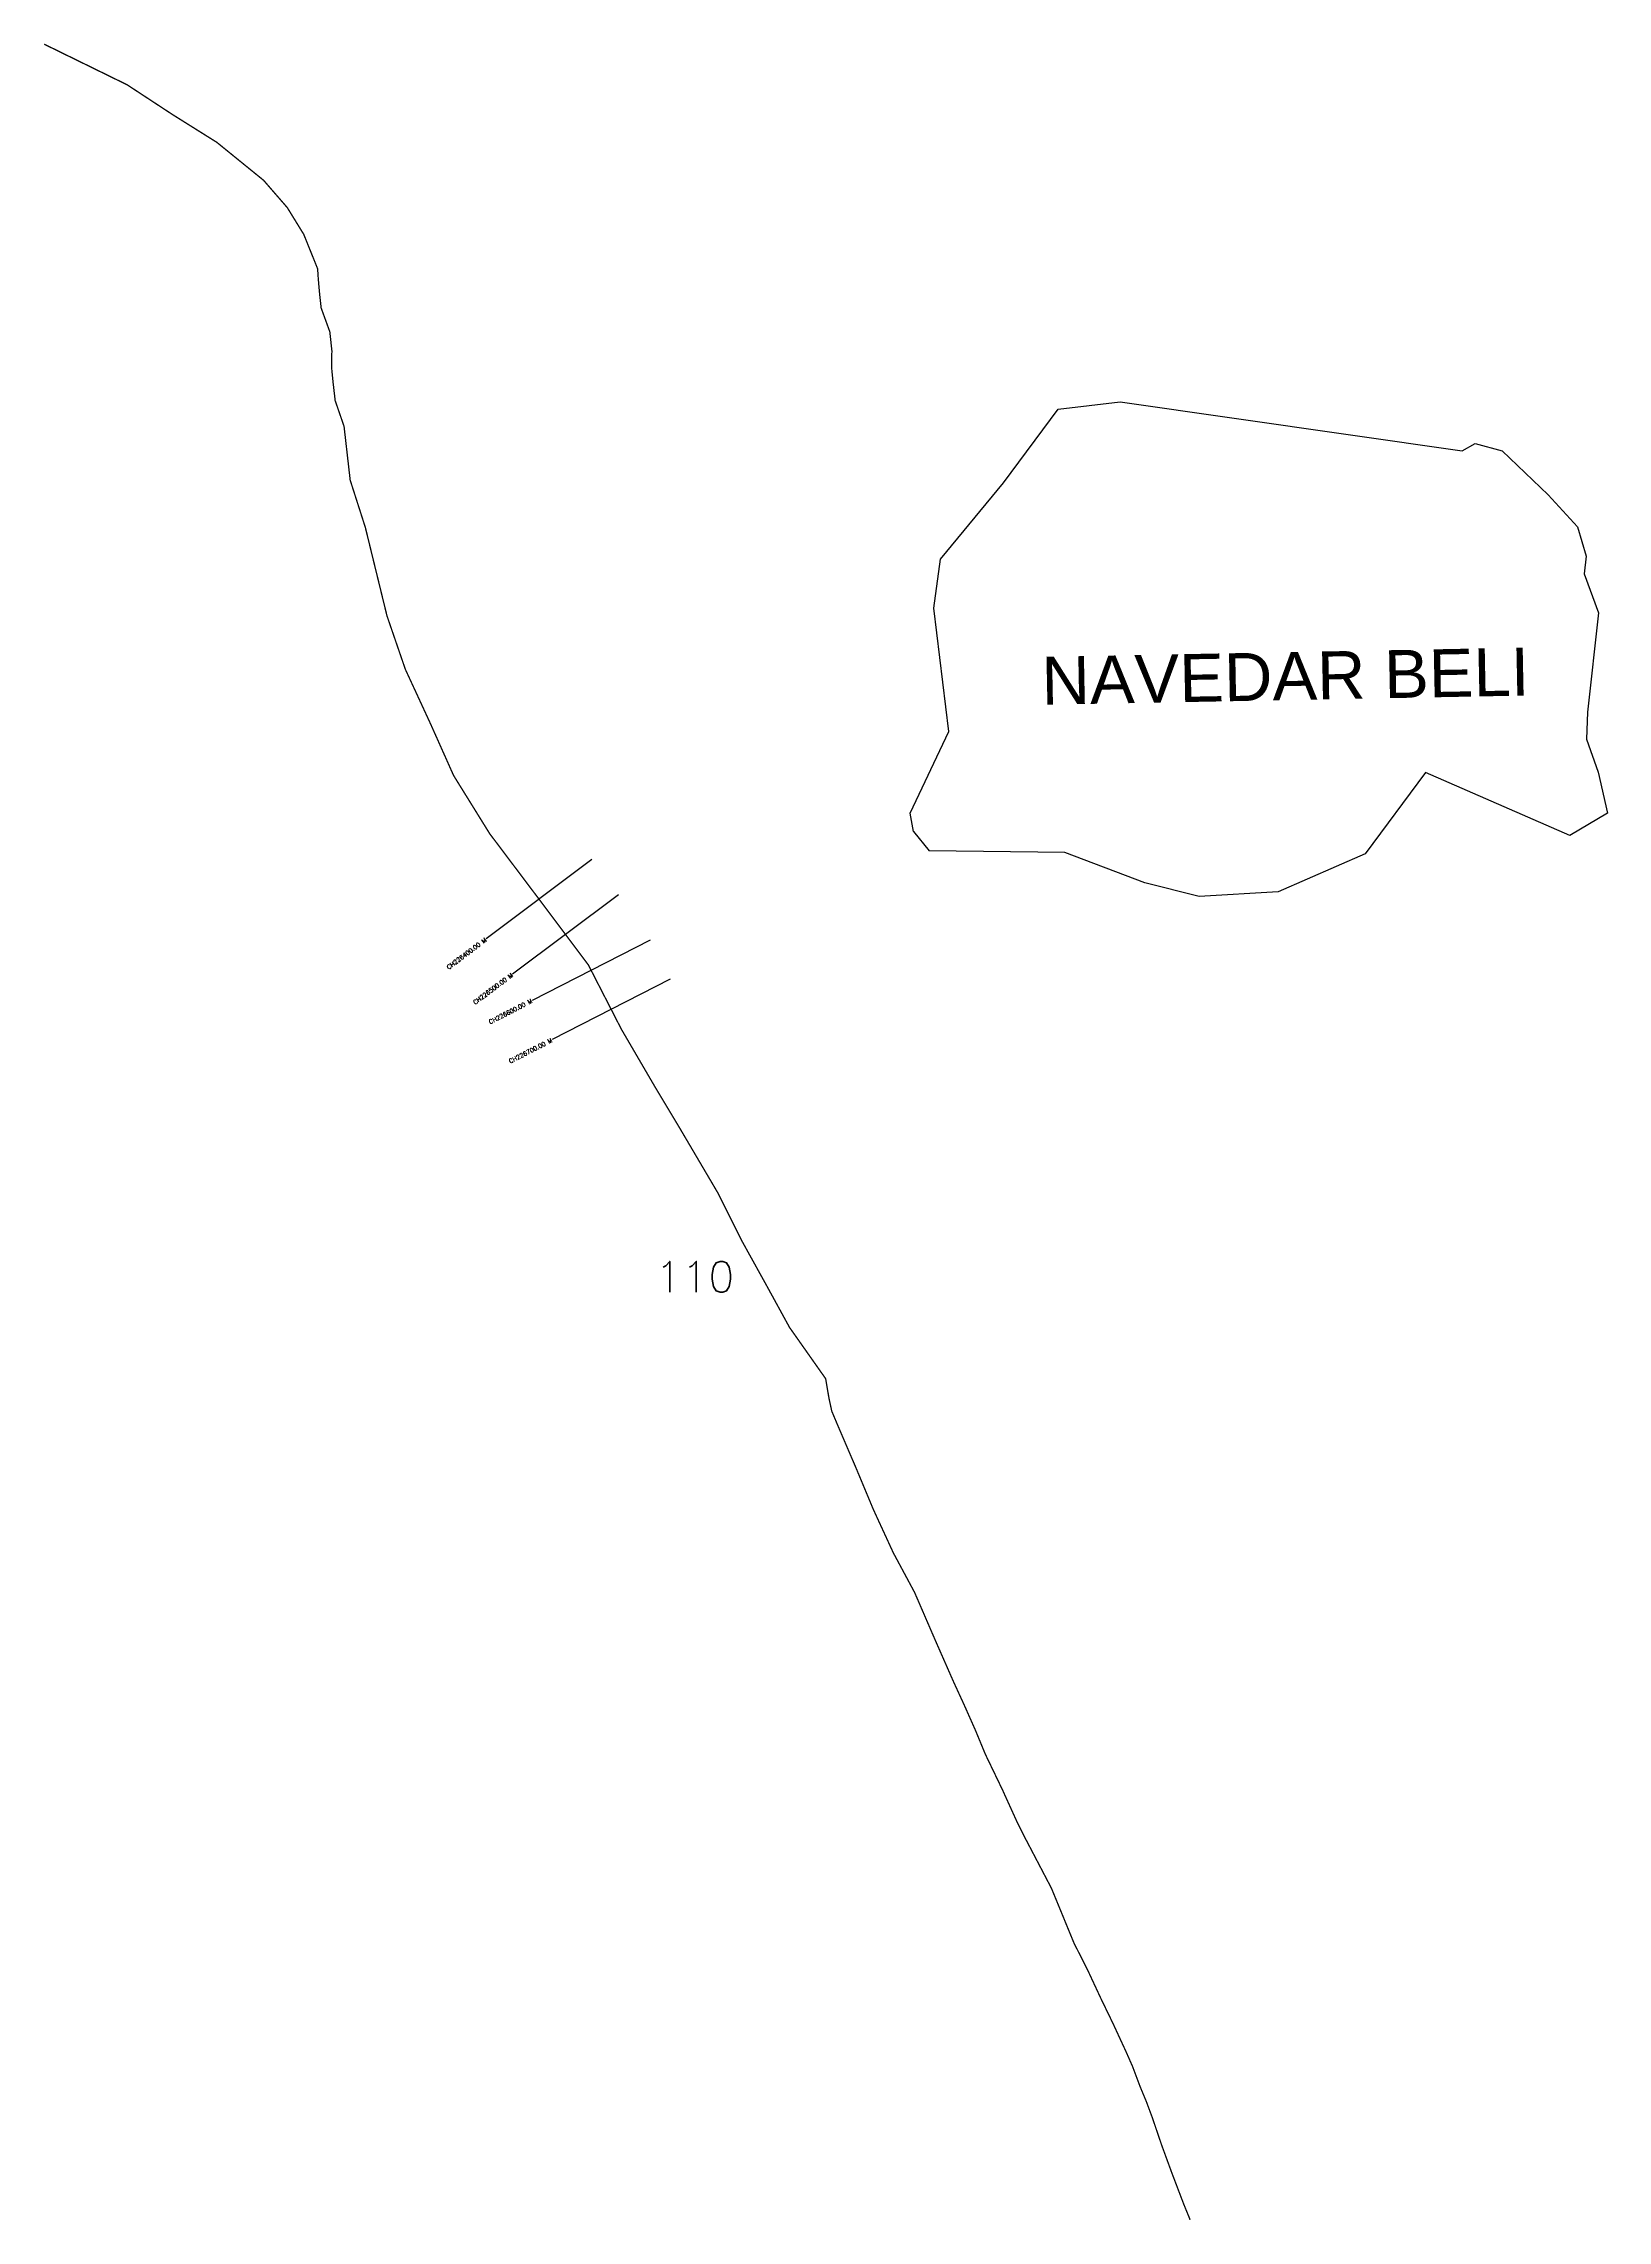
# Model space of a CAD drawing. Header units: metres. Extents: x 276130 to 279674, y 2057151 to 2062087.
import ezdxf
from ezdxf.enums import TextEntityAlignment as Align

# ---------------------------------------------------------------- set-up
doc = ezdxf.new("R2010")
doc.units = ezdxf.units.M
doc.header["$MEASUREMENT"] = 0
for name, color, linetype in [('CS', 134, 'Continuous'), ('CSMark', 6, 'Continuous'), ('NATURALLY PROTECTED', 3, 'Continuous'), ('village', 3, 'Continuous'), ('VILLAGE NAME', 250, 'Continuous')]:
    doc.layers.add(name, color=color, linetype=linetype)
doc.styles.get("Standard").update_dxf_attribs({"font": 'simplex.shx'})

msp = doc.modelspace()

# ---------------------------------------------------------------- linework, layer by layer
at = {"color": 6, "flags": 128}
msp.add_lwpolyline([(278101.1, 2060300.5), (278136.7, 2060256.2)], dxfattribs=at)
at = {"layer": 'CS'}
for p, q in [((277372.5, 2060237.2), (277132.8, 2060056.8)), ((277432.7, 2060157), (277192.7, 2059977)), ((277504.3, 2060054.2), (277237.3, 2059917.4)), ((277549.9, 2059965.2), (277282.9, 2059828.4))]:
    msp.add_line(p, q, dxfattribs=at)
at = {"layer": 'NATURALLY PROTECTED', "const_width": 3, "flags": 128}
msp.add_lwpolyline([(276131.4, 2062085.7), (276319.4, 2061993.6), (276422.2, 2061926.1), (276522.5, 2061863.2), (276628.6, 2061777), (276682.2, 2061715.2), (276719.5, 2061654.6), (276751, 2061576.5), (276752.5, 2061553.4), (276755.5, 2061519.2), (276759, 2061487.6), (276778.6, 2061433.7), (276783.3, 2061390.8), (276782.6, 2061353.4), (276786.1, 2061318.1), (276790.8, 2061277.4), (276810.9, 2061219.1), (276824.8, 2061097.1), (276859.1, 2060990.1), (276908.2, 2060789.3), (276949.8, 2060668.2), (277007.8, 2060542.5), (277059.2, 2060427.3), (277141, 2060295.4), (277275.3, 2060117), (277364.7, 2059997.6), (277439.6, 2059851.6), (277515, 2059722.3), (277567.5, 2059634.8), (277658.5, 2059480.1), (277711.7, 2059373.4), (277771.4, 2059265.5), (277820.5, 2059175.8), (277902.4, 2059059.5), (277909.8, 2059015.6), (277916.2, 2058986), (277931, 2058950.8), (277970.7, 2058858.3), (278010.5, 2058762.9), (278055.7, 2058664.7), (278103.9, 2058574.9), (278151.5, 2058464.8), (278192.3, 2058372), (278217.6, 2058316.9), (278242.1, 2058261.6), (278264.5, 2058207.4), (278303.1, 2058127.2), (278336.1, 2058054.4), (278355.7, 2058015.5), (278414, 2057904.2), (278465.1, 2057779.9), (278496.9, 2057716.9), (278524.9, 2057656.7), (278553.7, 2057597.1), (278583.1, 2057533.5), (278598.2, 2057499.2), (278614.6, 2057455.2), (278628.8, 2057421.1), (278642.2, 2057385.3), (278663.7, 2057322), (278686.6, 2057259.4), (278714, 2057187.4), (278728.4, 2057152.2)], dxfattribs=at)
at = {"layer": 'village', "color": 6}
for points in [[(278101.1, 2060300.5, 0), (278093.9, 2060341.7, 0), (278181.4, 2060527.3, 0), (278147.5, 2060806.7, 0), (278163, 2060918.1, 0), (278305.1, 2061091.2, 0), (278429, 2061257.9, 0), (278429, 2061257.9, 0)], [(278429, 2061257.9, 0), (278569.6, 2061274.8, 0), (279345.1, 2061163.7, 0), (279374.7, 2061180.6, 0), (279435.9, 2061163.9, 0), (279539.5, 2061063.8, 0), (279606, 2060991.2, 0), (279625.7, 2060924.8, 0), (279621.2, 2060884.3, 0), (279654, 2060795.9, 0), (279628.7, 2060570.8, 0), (279626.6, 2060510.1, 0), (279652.9, 2060435.3, 0), (279674.1, 2060341.8, 0), (279589.1, 2060291.2, 0), (279262.1, 2060434.5, 0), (279125.2, 2060250, 0), (278928, 2060163.9, 0), (278748.9, 2060153.1, 0), (278625.4, 2060184.3, 0), (278444.7, 2060253, 0), (278136.7, 2060256.2, 0)]]:
    msp.add_polyline3d(points, dxfattribs=at)

# ---------------------------------------------------------------- texts
at = {"insert": (277516, 2059325.6), "char_height": 70, "attachment_point": 1}
msp.add_mtext_dynamic_manual_height_columns('110', width=95.172, gutter_width=1, heights=[0], dxfattribs=at)
at = {"layer": 'CSMark'}
for s, rotation, p in [('CH226400.00 M', 36.9689, (277132, 2060056.2)), ('CH226500.00 M', 36.8607, (277191.9, 2059976.4)), ('CH226600.00 M', 27.1342, (277236.4, 2059917)), ('CH226700.00 M', 27.1342, (277282, 2059828))]:
    msp.add_text(s, height=10, rotation=rotation, dxfattribs=at).set_placement(p, align=Align.MIDDLE_RIGHT)
at = {"layer": 'VILLAGE NAME', "insert": (278390.4, 2060696.3), "char_height": 108.748, "attachment_point": 1, "rotation": 1.1028}
msp.add_mtext_dynamic_manual_height_columns('{\\fArial|b0|i0|c0|p34;NAVEDAR BELI}', width=1388.073, gutter_width=543.7, heights=[0], dxfattribs=at)

doc.saveas('drawing.dxf')
